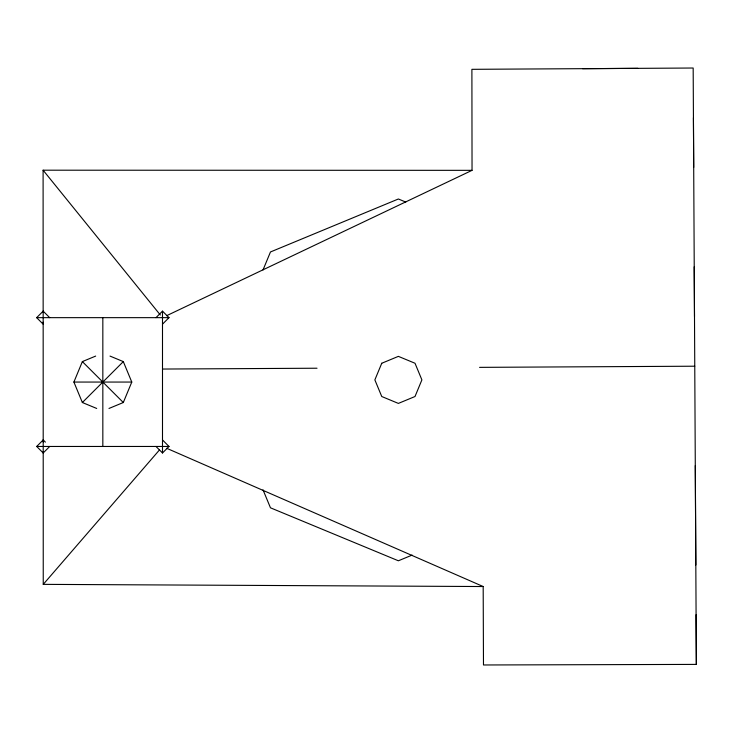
<?xml version="1.0" encoding="UTF-8"?>
<svg xmlns="http://www.w3.org/2000/svg" width="733" height="733" viewBox="0 0 733 733"><rect width="100%" height="100%" fill="white"/><g stroke="black" fill="none" stroke-linecap="round" stroke-linejoin="round"><path stroke-width="1.1" d="M102.556 382.058L103.133 382.058L73.896 382.058L82.362 402.518L96.701 408.455M73.896 382.058L82.362 361.598L95.675 356.082M108.979 408.455L123.309 402.518L131.784 382.058L123.309 361.598L110.005 356.082M263.019 269.946L270.468 251.969L398.376 198.991L405.78 202.061M696.093 614.703L696.35 664.4L483.478 664.978L483.184 586.537L43.247 584.366L159.51 449.906M43.165 311.149L43.165 324.169L36.65 317.655L43.165 311.149L49.679 317.655M155.982 317.655L162.497 311.149L169.002 317.655L162.497 324.169M49.716 446.461L43.201 452.967L36.696 446.461L43.201 439.947L45.373 442.118M82.362 402.518L102.629 382.26M103.041 381.856L123.309 361.598M155.982 446.461L162.497 452.967L169.002 446.461L162.497 439.947M166.62 315.694L472.043 170.34L471.896 69.323L693.171 68.022L696.35 664.4M412.12 555.092L398.376 560.782L270.468 507.804L263.019 489.827M582.533 68.682L637.857 68.343M162.497 369.047L317.022 368.223M479.565 367.361L694.756 366.207M43.155 311.946L43.1 170.193L472.043 170.34M36.65 317.655L169.002 317.655M103.133 382.058L131.784 382.058M36.696 446.461L169.002 446.461M166.684 448.284L483.184 586.537M82.362 361.598L102.629 381.856M103.041 382.26L123.309 402.518M43.1 170.193L160.335 314.998M693.427 117.72L693.702 167.417M694.224 266.821L694.499 316.519M695.296 465.602L695.819 565.006M43.165 322.181L43.201 441.935M43.21 452.069L43.247 584.366M162.497 311.149L162.497 452.967M102.831 317.655L102.84 381.765M102.84 382.342L102.831 446.461M43.201 439.947L43.201 452.967M381.756 363.256L374.865 379.886L381.756 396.516L398.376 403.407L415.006 396.516L421.896 379.886L415.006 363.256L398.376 356.366L381.756 363.256"/></g></svg>
